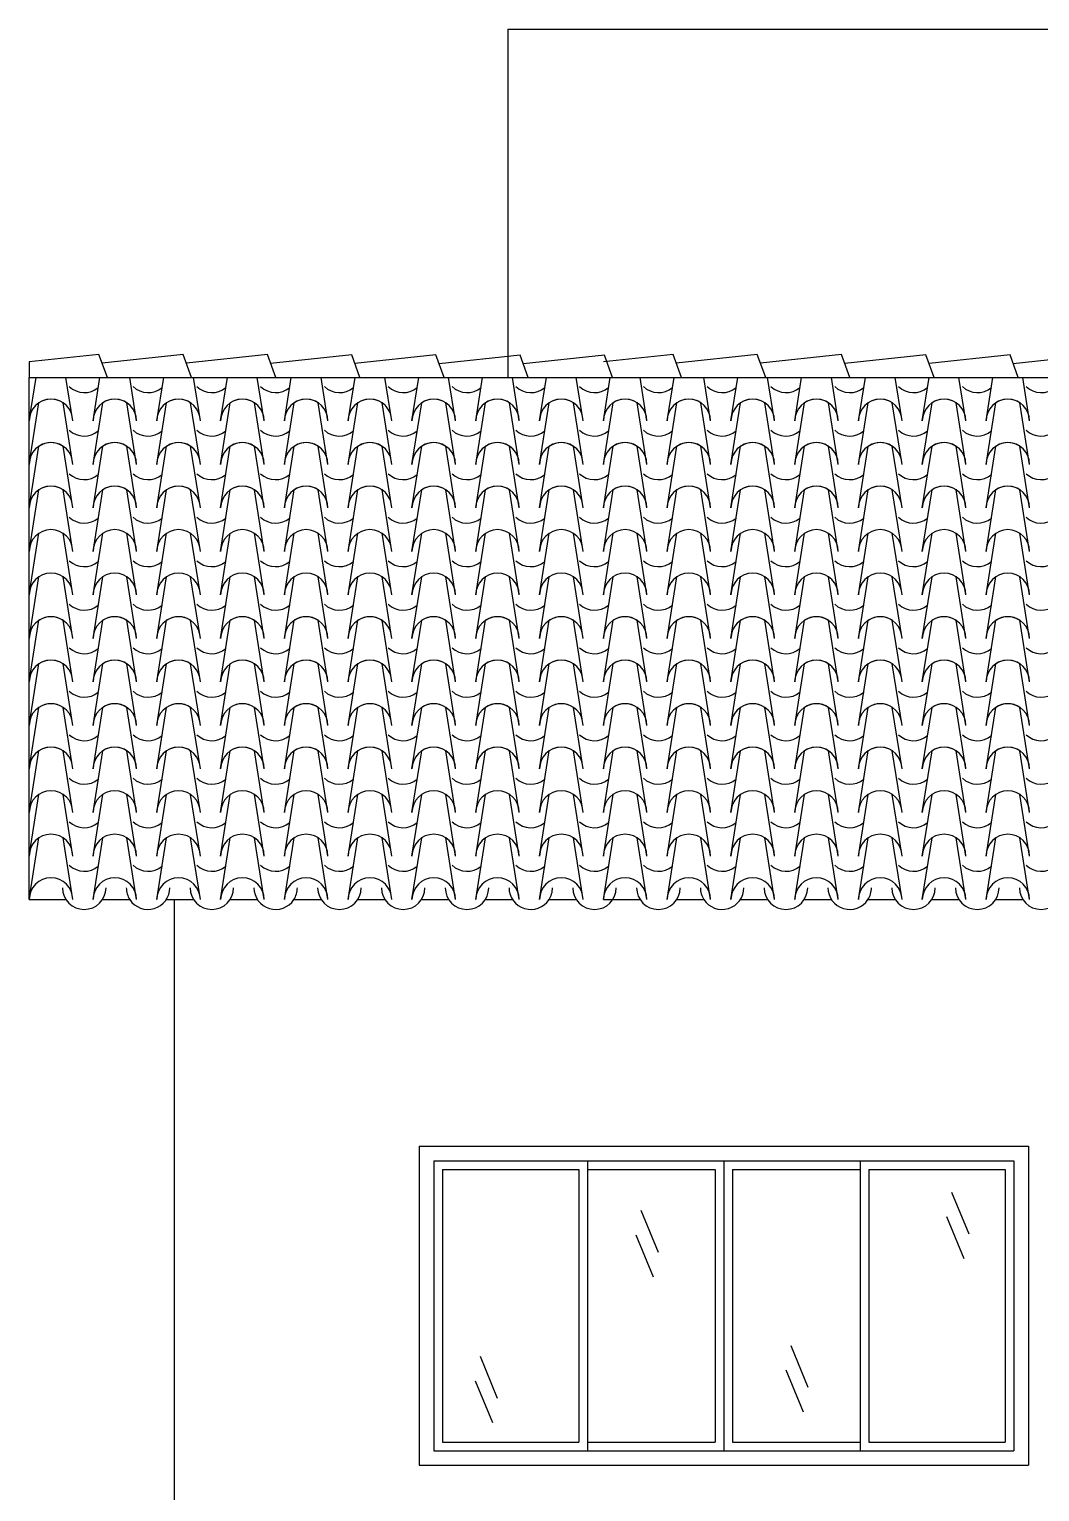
# Model space of a CAD drawing. Header units: millimetres. Extents: x 237 to 339, y 16 to 52.
# Drawn here: x 318.42 to 321.9, y 46.53 to 51.57 of the extents above; entities that cross this region are included whole.
import ezdxf

# ---------------------------------------------------------------- set-up
doc = ezdxf.new("R2010")
doc.units = ezdxf.units.MM
doc.header["$LTSCALE"] = 0.6
doc.header["$MEASUREMENT"] = 0
for name, color, linetype in [('0.3', 3, 'Continuous'), ('02', 2, 'Continuous'), ('AR-ALV-BXA', 1, 'Continuous'), ('COBERTURA', 32, 'Continuous')]:
    doc.layers.add(name, color=color, linetype=linetype)

msp = doc.modelspace()

# ---------------------------------------------------------------- linework, layer by layer
at = {"layer": '0.3', "lineweight": -3}
msp.add_line((318.9204, 48.5703), (318.9204, 45.5703), dxfattribs=at)
at = {"layer": '02', "lineweight": -3}
for p, q in [((320.0704, 51.5706), (320.0704, 50.3706)), ((320.0704, 51.5706), (322.4204, 51.5706)), ((318.4204, 48.5706), (318.4204, 50.3706)), ((318.4204, 50.3706), (329.6704, 50.3706)), ((318.4204, 48.5706), (318.5472, 48.5706)), ((318.673, 48.5706), (318.7671, 48.5706)), ((318.8929, 48.5706), (318.987, 48.5706)), ((319.1128, 48.5706), (319.2069, 48.5706)), ((319.3327, 48.5706), (319.4268, 48.5706)), ((319.5526, 48.5706), (319.6467, 48.5706)), ((319.7725, 48.5706), (319.8666, 48.5706)), ((319.9924, 48.5706), (320.0865, 48.5706)), ((320.2123, 48.5706), (320.3064, 48.5706)), ((320.3996, 48.5706), (320.5264, 48.5706)), ((320.6522, 48.5706), (320.7463, 48.5706)), ((320.8721, 48.5706), (320.9662, 48.5706)), ((321.092, 48.5706), (321.1861, 48.5706)), ((321.3119, 48.5706), (321.406, 48.5706)), ((321.5318, 48.5706), (321.6259, 48.5706)), ((321.7517, 48.5706), (321.8458, 48.5706)), ((319.8149, 47.6703), (319.8149, 46.6703)), ((319.8149, 47.6703), (321.8149, 47.6703)), ((320.3449, 47.6703), (320.3449, 46.6703)), ((320.8149, 47.6703), (320.8149, 46.6703)), ((321.2849, 47.6703), (321.2849, 46.6703)), ((321.8149, 47.6703), (321.8149, 46.6703)), ((319.8149, 46.6703), (321.8149, 46.6703))]:
    msp.add_line(p, q, dxfattribs=at)
at = {"layer": 'AR-ALV-BXA', "lineweight": -3}
for p, q in [((319.7649, 47.7203), (321.8649, 47.7203)), ((319.7649, 47.7203), (319.7649, 46.6203)), ((321.8649, 47.7203), (321.8649, 46.6203)), ((319.8449, 47.6403), (320.3149, 47.6403)), ((319.8449, 47.6403), (319.8449, 46.7003)), ((320.3149, 47.6403), (320.3149, 46.7003)), ((320.3449, 47.6403), (320.7849, 47.6403)), ((320.7849, 47.6403), (320.7849, 46.7003)), ((320.8449, 47.6403), (320.8449, 46.7003)), ((320.8449, 47.6403), (321.2849, 47.6403)), ((321.3149, 47.6403), (321.3149, 46.7003)), ((321.3149, 47.6403), (321.7849, 47.6403)), ((321.7849, 47.6403), (321.7849, 46.7003)), ((321.6, 47.5621), (321.6594, 47.4181)), ((320.5291, 47.4992), (320.5884, 47.3552)), ((321.5831, 47.4774), (321.6424, 47.3334)), ((320.5121, 47.4145), (320.5715, 47.2705)), ((319.9747, 46.996), (320.0341, 46.852)), ((321.0456, 47.0337), (321.105, 46.8897)), ((321.0287, 46.949), (321.0881, 46.805)), ((319.9577, 46.9113), (320.0171, 46.7673)), ((319.8449, 46.7003), (320.3149, 46.7003)), ((320.3449, 46.7003), (320.7849, 46.7003)), ((320.8449, 46.7003), (321.2849, 46.7003)), ((321.3149, 46.7003), (321.7849, 46.7003)), ((319.7649, 46.6203), (321.8649, 46.6203))]:
    msp.add_line(p, q, dxfattribs=at)
at = {"layer": 'COBERTURA', "lineweight": -3}
for p, q in [((318.6607, 50.4499), (318.4204, 50.4243)), ((318.4204, 50.4243), (318.4204, 50.3706)), ((318.6897, 50.3706), (318.6607, 50.4499)), ((318.9511, 50.4493), (318.6718, 50.4196)), ((318.98, 50.3706), (318.9511, 50.4493)), ((319.2416, 50.4488), (318.9622, 50.4191)), ((319.2702, 50.3706), (319.2416, 50.4488)), ((319.532, 50.4482), (319.2526, 50.4185)), ((319.5604, 50.3706), (319.532, 50.4482)), ((319.8224, 50.4477), (319.5431, 50.418)), ((319.8507, 50.3706), (319.8224, 50.4477)), ((320.1129, 50.4472), (319.8335, 50.4174)), ((320.1409, 50.3706), (320.1129, 50.4472)), ((320.4033, 50.4466), (320.1239, 50.4169)), ((320.6399, 50.4499), (320.3996, 50.4243)), ((320.4311, 50.3706), (320.4033, 50.4466)), ((320.6689, 50.3706), (320.6399, 50.4499)), ((320.9303, 50.4493), (320.651, 50.4196)), ((320.9592, 50.3706), (320.9303, 50.4493)), ((321.2208, 50.4488), (320.9414, 50.4191)), ((321.2494, 50.3706), (321.2208, 50.4488)), ((321.5112, 50.4482), (321.2318, 50.4185)), ((321.5396, 50.3706), (321.5112, 50.4482)), ((321.8016, 50.4477), (321.5223, 50.418)), ((321.8299, 50.3706), (321.8016, 50.4477)), ((322.0921, 50.4472), (321.8127, 50.4174)), ((318.4204, 50.2206), (318.444, 50.3706)), ((318.5704, 50.2206), (318.5468, 50.3706)), ((318.6403, 50.2206), (318.664, 50.3706)), ((318.6847, 50.3843), (318.6847, 50.3843)), ((318.7903, 50.2206), (318.7667, 50.3706)), ((318.8603, 50.2206), (318.8839, 50.3706)), ((318.9751, 50.3837), (318.9751, 50.3837)), ((319.0103, 50.2206), (318.9866, 50.3706)), ((319.0802, 50.2206), (319.1038, 50.3706)), ((319.2302, 50.2206), (319.2066, 50.3706)), ((319.2656, 50.3832), (319.2656, 50.3832)), ((319.3001, 50.2206), (319.3237, 50.3706)), ((319.4501, 50.2206), (319.4265, 50.3706)), ((319.52, 50.2206), (319.5436, 50.3706)), ((319.556, 50.3826), (319.556, 50.3826)), ((319.67, 50.2206), (319.6464, 50.3706)), ((319.7399, 50.2206), (319.7635, 50.3706)), ((319.8464, 50.3821), (319.8464, 50.3821)), ((319.8899, 50.2206), (319.8663, 50.3706)), ((319.9598, 50.2206), (319.9834, 50.3706)), ((320.1098, 50.2206), (320.0862, 50.3706)), ((320.1369, 50.3816), (320.1369, 50.3816)), ((320.1797, 50.2206), (320.2033, 50.3706)), ((320.3297, 50.2206), (320.3061, 50.3706)), ((320.3996, 50.2206), (320.4232, 50.3706)), ((320.3996, 50.2206), (320.4232, 50.3706)), ((320.4273, 50.381), (320.4273, 50.381)), ((320.5496, 50.2206), (320.526, 50.3706)), ((320.6195, 50.2206), (320.6432, 50.3706)), ((320.6639, 50.3843), (320.6639, 50.3843)), ((320.7695, 50.2206), (320.7459, 50.3706)), ((320.8395, 50.2206), (320.8631, 50.3706)), ((320.9543, 50.3837), (320.9543, 50.3837)), ((320.9895, 50.2206), (320.9658, 50.3706)), ((321.0594, 50.2206), (321.083, 50.3706)), ((321.2094, 50.2206), (321.1858, 50.3706)), ((321.2448, 50.3832), (321.2448, 50.3832)), ((321.2793, 50.2206), (321.3029, 50.3706)), ((321.4293, 50.2206), (321.4057, 50.3706)), ((321.4992, 50.2206), (321.5228, 50.3706)), ((321.5352, 50.3826), (321.5352, 50.3826)), ((321.6492, 50.2206), (321.6256, 50.3706)), ((321.7191, 50.2206), (321.7427, 50.3706)), ((321.8256, 50.3821), (321.8256, 50.3821)), ((321.8691, 50.2206), (321.8455, 50.3706)), ((318.4204, 50.0706), (318.4539, 50.283)), ((318.5704, 50.0706), (318.537, 50.283)), ((318.6403, 50.0706), (318.6738, 50.283)), ((318.7903, 50.0706), (318.7569, 50.283)), ((318.8603, 50.0706), (318.8937, 50.283)), ((319.0103, 50.0706), (318.9768, 50.283)), ((319.0802, 50.0706), (319.1136, 50.283)), ((319.2302, 50.0706), (319.1967, 50.283)), ((319.3001, 50.0706), (319.3335, 50.283)), ((319.4501, 50.0706), (319.4166, 50.283)), ((319.52, 50.0706), (319.5534, 50.283)), ((319.67, 50.0706), (319.6366, 50.283)), ((319.7399, 50.0706), (319.7733, 50.283)), ((319.8899, 50.0706), (319.8565, 50.283)), ((319.9598, 50.0706), (319.9932, 50.283)), ((320.1098, 50.0706), (320.0764, 50.283)), ((320.1797, 50.0706), (320.2132, 50.283)), ((320.3297, 50.0706), (320.2963, 50.283)), ((320.3996, 50.0706), (320.4331, 50.283)), ((320.3996, 50.0706), (320.4331, 50.283)), ((320.5496, 50.0706), (320.5162, 50.283)), ((320.6195, 50.0706), (320.653, 50.283)), ((320.7695, 50.0706), (320.7361, 50.283)), ((320.8395, 50.0706), (320.8729, 50.283)), ((320.9895, 50.0706), (320.956, 50.283)), ((321.0594, 50.0706), (321.0928, 50.283)), ((321.2094, 50.0706), (321.1759, 50.283)), ((321.2793, 50.0706), (321.3127, 50.283)), ((321.4293, 50.0706), (321.3958, 50.283)), ((321.4992, 50.0706), (321.5326, 50.283)), ((321.6492, 50.0706), (321.6158, 50.283)), ((321.7191, 50.0706), (321.7525, 50.283)), ((321.8691, 50.0706), (321.8357, 50.283)), ((318.4204, 49.9206), (318.4539, 50.133)), ((318.5704, 49.9206), (318.537, 50.133)), ((318.6403, 49.9206), (318.6738, 50.133)), ((318.7903, 49.9206), (318.7569, 50.133)), ((318.8603, 49.9206), (318.8937, 50.133)), ((319.0103, 49.9206), (318.9768, 50.133)), ((319.0802, 49.9206), (319.1136, 50.133)), ((319.2302, 49.9206), (319.1967, 50.133)), ((319.3001, 49.9206), (319.3335, 50.133)), ((319.4501, 49.9206), (319.4166, 50.133)), ((319.52, 49.9206), (319.5534, 50.133)), ((319.67, 49.9206), (319.6366, 50.133)), ((319.7399, 49.9206), (319.7733, 50.133)), ((319.8899, 49.9206), (319.8565, 50.133)), ((319.9598, 49.9206), (319.9932, 50.133)), ((320.1098, 49.9206), (320.0764, 50.133)), ((320.1797, 49.9206), (320.2132, 50.133)), ((320.3297, 49.9206), (320.2963, 50.133)), ((320.3996, 49.9206), (320.4331, 50.133)), ((320.3996, 49.9206), (320.4331, 50.133)), ((320.5496, 49.9206), (320.5162, 50.133)), ((320.6195, 49.9206), (320.653, 50.133)), ((320.7695, 49.9206), (320.7361, 50.133)), ((320.8395, 49.9206), (320.8729, 50.133)), ((320.9895, 49.9206), (320.956, 50.133)), ((321.0594, 49.9206), (321.0928, 50.133)), ((321.2094, 49.9206), (321.1759, 50.133)), ((321.2793, 49.9206), (321.3127, 50.133)), ((321.4293, 49.9206), (321.3958, 50.133)), ((321.4992, 49.9206), (321.5326, 50.133)), ((321.6492, 49.9206), (321.6158, 50.133)), ((321.7191, 49.9206), (321.7525, 50.133)), ((321.8691, 49.9206), (321.8357, 50.133)), ((318.4204, 49.7706), (318.4539, 49.983)), ((318.5704, 49.7706), (318.537, 49.983)), ((318.6403, 49.7706), (318.6738, 49.983)), ((318.7903, 49.7706), (318.7569, 49.983)), ((318.8603, 49.7706), (318.8937, 49.983)), ((319.0103, 49.7706), (318.9768, 49.983)), ((319.0802, 49.7706), (319.1136, 49.983)), ((319.2302, 49.7706), (319.1967, 49.983)), ((319.3001, 49.7706), (319.3335, 49.983)), ((319.4501, 49.7706), (319.4166, 49.983)), ((319.52, 49.7706), (319.5534, 49.983)), ((319.67, 49.7706), (319.6366, 49.983)), ((319.7399, 49.7706), (319.7733, 49.983)), ((319.8899, 49.7706), (319.8565, 49.983)), ((319.9598, 49.7706), (319.9932, 49.983)), ((320.1098, 49.7706), (320.0764, 49.983)), ((320.1797, 49.7706), (320.2132, 49.983)), ((320.3297, 49.7706), (320.2963, 49.983)), ((320.3996, 49.7706), (320.4331, 49.983)), ((320.3996, 49.7706), (320.4331, 49.983)), ((320.5496, 49.7706), (320.5162, 49.983)), ((320.6195, 49.7706), (320.653, 49.983)), ((320.7695, 49.7706), (320.7361, 49.983)), ((320.8395, 49.7706), (320.8729, 49.983)), ((320.9895, 49.7706), (320.956, 49.983)), ((321.0594, 49.7706), (321.0928, 49.983)), ((321.2094, 49.7706), (321.1759, 49.983)), ((321.2793, 49.7706), (321.3127, 49.983)), ((321.4293, 49.7706), (321.3958, 49.983)), ((321.4992, 49.7706), (321.5326, 49.983)), ((321.6492, 49.7706), (321.6158, 49.983)), ((321.7191, 49.7706), (321.7525, 49.983)), ((321.8691, 49.7706), (321.8357, 49.983)), ((318.4204, 49.6206), (318.4539, 49.833)), ((318.5704, 49.6206), (318.537, 49.833)), ((318.6403, 49.6206), (318.6738, 49.833)), ((318.7903, 49.6206), (318.7569, 49.833)), ((318.8603, 49.6206), (318.8937, 49.833)), ((319.0103, 49.6206), (318.9768, 49.833)), ((319.0802, 49.6206), (319.1136, 49.833)), ((319.2302, 49.6206), (319.1967, 49.833)), ((319.3001, 49.6206), (319.3335, 49.833)), ((319.4501, 49.6206), (319.4166, 49.833)), ((319.52, 49.6206), (319.5534, 49.833)), ((319.67, 49.6206), (319.6366, 49.833)), ((319.7399, 49.6206), (319.7733, 49.833)), ((319.8899, 49.6206), (319.8565, 49.833)), ((319.9598, 49.6206), (319.9932, 49.833)), ((320.1098, 49.6206), (320.0764, 49.833)), ((320.1797, 49.6206), (320.2132, 49.833)), ((320.3297, 49.6206), (320.2963, 49.833)), ((320.3996, 49.6206), (320.4331, 49.833)), ((320.3996, 49.6206), (320.4331, 49.833)), ((320.5496, 49.6206), (320.5162, 49.833)), ((320.6195, 49.6206), (320.653, 49.833)), ((320.7695, 49.6206), (320.7361, 49.833)), ((320.8395, 49.6206), (320.8729, 49.833)), ((320.9895, 49.6206), (320.956, 49.833)), ((321.0594, 49.6206), (321.0928, 49.833)), ((321.2094, 49.6206), (321.1759, 49.833)), ((321.2793, 49.6206), (321.3127, 49.833)), ((321.4293, 49.6206), (321.3958, 49.833)), ((321.4992, 49.6206), (321.5326, 49.833)), ((321.6492, 49.6206), (321.6158, 49.833)), ((321.7191, 49.6206), (321.7525, 49.833)), ((321.8691, 49.6206), (321.8357, 49.833)), ((318.4204, 49.4706), (318.4539, 49.683)), ((318.5704, 49.4706), (318.537, 49.683)), ((318.6403, 49.4706), (318.6738, 49.683)), ((318.7903, 49.4706), (318.7569, 49.683)), ((318.8603, 49.4706), (318.8937, 49.683)), ((319.0103, 49.4706), (318.9768, 49.683)), ((319.0802, 49.4706), (319.1136, 49.683)), ((319.2302, 49.4706), (319.1967, 49.683)), ((319.3001, 49.4706), (319.3335, 49.683)), ((319.4501, 49.4706), (319.4166, 49.683)), ((319.52, 49.4706), (319.5534, 49.683)), ((319.67, 49.4706), (319.6366, 49.683)), ((319.7399, 49.4706), (319.7733, 49.683)), ((319.8899, 49.4706), (319.8565, 49.683)), ((319.9598, 49.4706), (319.9932, 49.683)), ((320.1098, 49.4706), (320.0764, 49.683)), ((320.1797, 49.4706), (320.2132, 49.683)), ((320.3297, 49.4706), (320.2963, 49.683)), ((320.3996, 49.4706), (320.4331, 49.683)), ((320.3996, 49.4706), (320.4331, 49.683)), ((320.5496, 49.4706), (320.5162, 49.683)), ((320.6195, 49.4706), (320.653, 49.683)), ((320.7695, 49.4706), (320.7361, 49.683)), ((320.8395, 49.4706), (320.8729, 49.683)), ((320.9895, 49.4706), (320.956, 49.683)), ((321.0594, 49.4706), (321.0928, 49.683)), ((321.2094, 49.4706), (321.1759, 49.683)), ((321.2793, 49.4706), (321.3127, 49.683)), ((321.4293, 49.4706), (321.3958, 49.683)), ((321.4992, 49.4706), (321.5326, 49.683)), ((321.6492, 49.4706), (321.6158, 49.683)), ((321.7191, 49.4706), (321.7525, 49.683)), ((321.8691, 49.4706), (321.8357, 49.683)), ((318.4204, 49.3206), (318.4539, 49.533)), ((318.5704, 49.3206), (318.537, 49.533)), ((318.6403, 49.3206), (318.6738, 49.533)), ((318.7903, 49.3206), (318.7569, 49.533)), ((318.8603, 49.3206), (318.8937, 49.533)), ((319.0103, 49.3206), (318.9768, 49.533)), ((319.0802, 49.3206), (319.1136, 49.533)), ((319.2302, 49.3206), (319.1967, 49.533)), ((319.3001, 49.3206), (319.3335, 49.533)), ((319.4501, 49.3206), (319.4166, 49.533)), ((319.52, 49.3206), (319.5534, 49.533)), ((319.67, 49.3206), (319.6366, 49.533)), ((319.7399, 49.3206), (319.7733, 49.533)), ((319.8899, 49.3206), (319.8565, 49.533)), ((319.9598, 49.3206), (319.9932, 49.533)), ((320.1098, 49.3206), (320.0764, 49.533)), ((320.1797, 49.3206), (320.2132, 49.533)), ((320.3297, 49.3206), (320.2963, 49.533)), ((320.3996, 49.3206), (320.4331, 49.533)), ((320.3996, 49.3206), (320.4331, 49.533)), ((320.5496, 49.3206), (320.5162, 49.533)), ((320.6195, 49.3206), (320.653, 49.533)), ((320.7695, 49.3206), (320.7361, 49.533)), ((320.8395, 49.3206), (320.8729, 49.533)), ((320.9895, 49.3206), (320.956, 49.533)), ((321.0594, 49.3206), (321.0928, 49.533)), ((321.2094, 49.3206), (321.1759, 49.533)), ((321.2793, 49.3206), (321.3127, 49.533)), ((321.4293, 49.3206), (321.3958, 49.533)), ((321.4992, 49.3206), (321.5326, 49.533)), ((321.6492, 49.3206), (321.6158, 49.533)), ((321.7191, 49.3206), (321.7525, 49.533)), ((321.8691, 49.3206), (321.8357, 49.533)), ((318.4204, 49.1706), (318.4539, 49.383)), ((318.5704, 49.1706), (318.537, 49.383)), ((318.6403, 49.1706), (318.6738, 49.383)), ((318.7903, 49.1706), (318.7569, 49.383)), ((318.8603, 49.1706), (318.8937, 49.383)), ((319.0103, 49.1706), (318.9768, 49.383)), ((319.0802, 49.1706), (319.1136, 49.383)), ((319.2302, 49.1706), (319.1967, 49.383)), ((319.3001, 49.1706), (319.3335, 49.383)), ((319.4501, 49.1706), (319.4166, 49.383)), ((319.52, 49.1706), (319.5534, 49.383)), ((319.67, 49.1706), (319.6366, 49.383)), ((319.7399, 49.1706), (319.7733, 49.383)), ((319.8899, 49.1706), (319.8565, 49.383)), ((319.9598, 49.1706), (319.9932, 49.383)), ((320.1098, 49.1706), (320.0764, 49.383)), ((320.1797, 49.1706), (320.2132, 49.383)), ((320.3297, 49.1706), (320.2963, 49.383)), ((320.3996, 49.1706), (320.4331, 49.383)), ((320.3996, 49.1706), (320.4331, 49.383)), ((320.5496, 49.1706), (320.5162, 49.383)), ((320.6195, 49.1706), (320.653, 49.383)), ((320.7695, 49.1706), (320.7361, 49.383)), ((320.8395, 49.1706), (320.8729, 49.383)), ((320.9895, 49.1706), (320.956, 49.383)), ((321.0594, 49.1706), (321.0928, 49.383)), ((321.2094, 49.1706), (321.1759, 49.383)), ((321.2793, 49.1706), (321.3127, 49.383)), ((321.4293, 49.1706), (321.3958, 49.383)), ((321.4992, 49.1706), (321.5326, 49.383)), ((321.6492, 49.1706), (321.6158, 49.383)), ((321.7191, 49.1706), (321.7525, 49.383)), ((321.8691, 49.1706), (321.8357, 49.383)), ((318.4204, 49.0206), (318.4539, 49.233)), ((318.5704, 49.0206), (318.537, 49.233)), ((318.6403, 49.0206), (318.6738, 49.233)), ((318.7903, 49.0206), (318.7569, 49.233)), ((318.8603, 49.0206), (318.8937, 49.233)), ((319.0103, 49.0206), (318.9768, 49.233)), ((319.0802, 49.0206), (319.1136, 49.233)), ((319.2302, 49.0206), (319.1967, 49.233)), ((319.3001, 49.0206), (319.3335, 49.233)), ((319.4501, 49.0206), (319.4166, 49.233)), ((319.52, 49.0206), (319.5534, 49.233)), ((319.67, 49.0206), (319.6366, 49.233)), ((319.7399, 49.0206), (319.7733, 49.233)), ((319.8899, 49.0206), (319.8565, 49.233)), ((319.9598, 49.0206), (319.9932, 49.233)), ((320.1098, 49.0206), (320.0764, 49.233)), ((320.1797, 49.0206), (320.2132, 49.233)), ((320.3297, 49.0206), (320.2963, 49.233)), ((320.3996, 49.0206), (320.4331, 49.233)), ((320.3996, 49.0206), (320.4331, 49.233)), ((320.5496, 49.0206), (320.5162, 49.233)), ((320.6195, 49.0206), (320.653, 49.233)), ((320.7695, 49.0206), (320.7361, 49.233)), ((320.8395, 49.0206), (320.8729, 49.233)), ((320.9895, 49.0206), (320.956, 49.233)), ((321.0594, 49.0206), (321.0928, 49.233)), ((321.2094, 49.0206), (321.1759, 49.233)), ((321.2793, 49.0206), (321.3127, 49.233)), ((321.4293, 49.0206), (321.3958, 49.233)), ((321.4992, 49.0206), (321.5326, 49.233)), ((321.6492, 49.0206), (321.6158, 49.233)), ((321.7191, 49.0206), (321.7525, 49.233)), ((321.8691, 49.0206), (321.8357, 49.233)), ((318.4204, 48.8706), (318.4539, 49.083)), ((318.5704, 48.8706), (318.537, 49.083)), ((318.6403, 48.8706), (318.6738, 49.083)), ((318.7903, 48.8706), (318.7569, 49.083)), ((318.8603, 48.8706), (318.8937, 49.083)), ((319.0103, 48.8706), (318.9768, 49.083)), ((319.0802, 48.8706), (319.1136, 49.083)), ((319.2302, 48.8706), (319.1967, 49.083)), ((319.3001, 48.8706), (319.3335, 49.083)), ((319.4501, 48.8706), (319.4166, 49.083)), ((319.52, 48.8706), (319.5534, 49.083)), ((319.67, 48.8706), (319.6366, 49.083)), ((319.7399, 48.8706), (319.7733, 49.083)), ((319.8899, 48.8706), (319.8565, 49.083)), ((319.9598, 48.8706), (319.9932, 49.083)), ((320.1098, 48.8706), (320.0764, 49.083)), ((320.1797, 48.8706), (320.2132, 49.083)), ((320.3297, 48.8706), (320.2963, 49.083)), ((320.3996, 48.8706), (320.4331, 49.083)), ((320.3996, 48.8706), (320.4331, 49.083)), ((320.5496, 48.8706), (320.5162, 49.083)), ((320.6195, 48.8706), (320.653, 49.083)), ((320.7695, 48.8706), (320.7361, 49.083)), ((320.8395, 48.8706), (320.8729, 49.083)), ((320.9895, 48.8706), (320.956, 49.083)), ((321.0594, 48.8706), (321.0928, 49.083)), ((321.2094, 48.8706), (321.1759, 49.083)), ((321.2793, 48.8706), (321.3127, 49.083)), ((321.4293, 48.8706), (321.3958, 49.083)), ((321.4992, 48.8706), (321.5326, 49.083)), ((321.6492, 48.8706), (321.6158, 49.083)), ((321.7191, 48.8706), (321.7525, 49.083)), ((321.8691, 48.8706), (321.8357, 49.083)), ((318.4204, 48.7206), (318.4539, 48.933)), ((318.5704, 48.7206), (318.537, 48.933)), ((318.6403, 48.7206), (318.6738, 48.933)), ((318.7903, 48.7206), (318.7569, 48.933)), ((318.8603, 48.7206), (318.8937, 48.933)), ((319.0103, 48.7206), (318.9768, 48.933)), ((319.0802, 48.7206), (319.1136, 48.933)), ((319.2302, 48.7206), (319.1967, 48.933)), ((319.3001, 48.7206), (319.3335, 48.933)), ((319.4501, 48.7206), (319.4166, 48.933)), ((319.52, 48.7206), (319.5534, 48.933)), ((319.67, 48.7206), (319.6366, 48.933)), ((319.7399, 48.7206), (319.7733, 48.933)), ((319.8899, 48.7206), (319.8565, 48.933)), ((319.9598, 48.7206), (319.9932, 48.933)), ((320.1098, 48.7206), (320.0764, 48.933)), ((320.1797, 48.7206), (320.2132, 48.933)), ((320.3297, 48.7206), (320.2963, 48.933)), ((320.3996, 48.7206), (320.4331, 48.933)), ((320.3996, 48.7206), (320.4331, 48.933)), ((320.5496, 48.7206), (320.5162, 48.933)), ((320.6195, 48.7206), (320.653, 48.933)), ((320.7695, 48.7206), (320.7361, 48.933)), ((320.8395, 48.7206), (320.8729, 48.933)), ((320.9895, 48.7206), (320.956, 48.933)), ((321.0594, 48.7206), (321.0928, 48.933)), ((321.2094, 48.7206), (321.1759, 48.933)), ((321.2793, 48.7206), (321.3127, 48.933)), ((321.4293, 48.7206), (321.3958, 48.933)), ((321.4992, 48.7206), (321.5326, 48.933)), ((321.6492, 48.7206), (321.6158, 48.933)), ((321.7191, 48.7206), (321.7525, 48.933)), ((321.8691, 48.7206), (321.8357, 48.933)), ((318.4204, 48.5706), (318.4539, 48.783)), ((318.5704, 48.5706), (318.537, 48.783)), ((318.6403, 48.5706), (318.6738, 48.783)), ((318.7903, 48.5706), (318.7569, 48.783)), ((318.8603, 48.5706), (318.8937, 48.783)), ((319.0103, 48.5706), (318.9768, 48.783)), ((319.0802, 48.5706), (319.1136, 48.783)), ((319.2302, 48.5706), (319.1967, 48.783)), ((319.3001, 48.5706), (319.3335, 48.783)), ((319.4501, 48.5706), (319.4166, 48.783)), ((319.52, 48.5706), (319.5534, 48.783)), ((319.67, 48.5706), (319.6366, 48.783)), ((319.7399, 48.5706), (319.7733, 48.783)), ((319.8899, 48.5706), (319.8565, 48.783)), ((319.9598, 48.5706), (319.9932, 48.783)), ((320.1098, 48.5706), (320.0764, 48.783)), ((320.1797, 48.5706), (320.2132, 48.783)), ((320.3297, 48.5706), (320.2963, 48.783)), ((320.3996, 48.5706), (320.4331, 48.783)), ((320.3996, 48.5706), (320.4331, 48.783)), ((320.5496, 48.5706), (320.5162, 48.783)), ((320.6195, 48.5706), (320.653, 48.783)), ((320.7695, 48.5706), (320.7361, 48.783)), ((320.8395, 48.5706), (320.8729, 48.783)), ((320.9895, 48.5706), (320.956, 48.783)), ((321.0594, 48.5706), (321.0928, 48.783)), ((321.2094, 48.5706), (321.1759, 48.783)), ((321.2793, 48.5706), (321.3127, 48.783)), ((321.4293, 48.5706), (321.3958, 48.783)), ((321.4992, 48.5706), (321.5326, 48.783)), ((321.6492, 48.5706), (321.6158, 48.783)), ((321.7191, 48.5706), (321.7525, 48.783)), ((321.8691, 48.5706), (321.8357, 48.783))]:
    msp.add_line(p, q, dxfattribs=at)
for centre, start, end in [((318.6101, 50.393), 226.5369, 310.2081), ((318.83, 50.393), 226.5369, 310.2081), ((319.0499, 50.393), 226.5369, 310.2081), ((319.2698, 50.393), 226.5369, 310.2081), ((319.4897, 50.393), 226.5369, 310.2081), ((319.7096, 50.393), 226.5369, 310.2081), ((319.9295, 50.393), 226.5369, 310.2081), ((320.1494, 50.393), 226.5369, 310.2081), ((320.3693, 50.393), 226.5369, 310.2081), ((320.5893, 50.393), 226.5369, 310.2081), ((320.8092, 50.393), 226.5369, 310.2081), ((321.0291, 50.393), 226.5369, 310.2081), ((321.249, 50.393), 226.5369, 310.2081), ((321.4689, 50.393), 226.5369, 310.2081), ((321.6888, 50.393), 226.5369, 310.2081), ((321.9087, 50.393), 226.5369, 310.2081), ((318.4954, 50.2206), 0, 180), ((318.4954, 50.2206), 56.343, 123.657), ((318.7153, 50.2206), 0, 180), ((318.7153, 50.2206), 56.343, 123.657), ((318.9353, 50.2206), 0, 180), ((318.9353, 50.2206), 56.343, 123.657), ((319.1552, 50.2206), 0, 180), ((319.1552, 50.2206), 56.343, 123.657), ((319.3751, 50.2206), 0, 180), ((319.3751, 50.2206), 56.343, 123.657), ((319.595, 50.2206), 0, 180), ((319.595, 50.2206), 56.343, 123.657), ((319.8149, 50.2206), 0, 180), ((319.8149, 50.2206), 56.343, 123.657), ((320.0348, 50.2206), 0, 180), ((320.0348, 50.2206), 56.343, 123.657), ((320.2547, 50.2206), 0, 180), ((320.2547, 50.2206), 56.343, 123.657), ((320.4746, 50.2206), 0, 180), ((320.4746, 50.2206), 56.343, 123.657), ((320.6945, 50.2206), 0, 180), ((320.6945, 50.2206), 56.343, 123.657), ((320.9145, 50.2206), 0, 180), ((320.9145, 50.2206), 56.343, 123.657), ((321.1344, 50.2206), 0, 180), ((321.1344, 50.2206), 56.343, 123.657), ((321.3543, 50.2206), 0, 180), ((321.3543, 50.2206), 56.343, 123.657), ((321.5742, 50.2206), 0, 180), ((321.5742, 50.2206), 56.343, 123.657), ((321.7941, 50.2206), 0, 180), ((321.7941, 50.2206), 56.343, 123.657), ((318.6101, 50.243), 226.5369, 310.2081), ((318.83, 50.243), 226.5369, 310.2081), ((319.0499, 50.243), 226.5369, 310.2081), ((319.2698, 50.243), 226.5369, 310.2081), ((319.4897, 50.243), 226.5369, 310.2081), ((319.7096, 50.243), 226.5369, 310.2081), ((319.9295, 50.243), 226.5369, 310.2081), ((320.1494, 50.243), 226.5369, 310.2081), ((320.3693, 50.243), 226.5369, 310.2081), ((320.5893, 50.243), 226.5369, 310.2081), ((320.8092, 50.243), 226.5369, 310.2081), ((321.0291, 50.243), 226.5369, 310.2081), ((321.249, 50.243), 226.5369, 310.2081), ((321.4689, 50.243), 226.5369, 310.2081), ((321.6888, 50.243), 226.5369, 310.2081), ((321.9087, 50.243), 226.5369, 310.2081), ((318.4954, 50.0706), 0, 180), ((318.4954, 50.0706), 56.343, 123.657), ((318.7153, 50.0706), 0, 180), ((318.7153, 50.0706), 56.343, 123.657), ((318.9353, 50.0706), 0, 180), ((318.9353, 50.0706), 56.343, 123.657), ((319.1552, 50.0706), 0, 180), ((319.1552, 50.0706), 56.343, 123.657), ((319.3751, 50.0706), 0, 180), ((319.3751, 50.0706), 56.343, 123.657), ((319.595, 50.0706), 0, 180), ((319.595, 50.0706), 56.343, 123.657), ((319.8149, 50.0706), 0, 180), ((319.8149, 50.0706), 56.343, 123.657), ((320.0348, 50.0706), 0, 180), ((320.0348, 50.0706), 56.343, 123.657), ((320.2547, 50.0706), 0, 180), ((320.2547, 50.0706), 56.343, 123.657), ((320.4746, 50.0706), 0, 180), ((320.4746, 50.0706), 56.343, 123.657), ((320.6945, 50.0706), 0, 180), ((320.6945, 50.0706), 56.343, 123.657), ((320.9145, 50.0706), 0, 180), ((320.9145, 50.0706), 56.343, 123.657), ((321.1344, 50.0706), 0, 180), ((321.1344, 50.0706), 56.343, 123.657), ((321.3543, 50.0706), 0, 180), ((321.3543, 50.0706), 56.343, 123.657), ((321.5742, 50.0706), 0, 180), ((321.5742, 50.0706), 56.343, 123.657), ((321.7941, 50.0706), 0, 180), ((321.7941, 50.0706), 56.343, 123.657), ((318.6101, 50.093), 226.5369, 310.2081), ((318.83, 50.093), 226.5369, 310.2081), ((319.0499, 50.093), 226.5369, 310.2081), ((319.2698, 50.093), 226.5369, 310.2081), ((319.4897, 50.093), 226.5369, 310.2081), ((319.7096, 50.093), 226.5369, 310.2081), ((319.9295, 50.093), 226.5369, 310.2081), ((320.1494, 50.093), 226.5369, 310.2081), ((320.3693, 50.093), 226.5369, 310.2081), ((320.5893, 50.093), 226.5369, 310.2081), ((320.8092, 50.093), 226.5369, 310.2081), ((321.0291, 50.093), 226.5369, 310.2081), ((321.249, 50.093), 226.5369, 310.2081), ((321.4689, 50.093), 226.5369, 310.2081), ((321.6888, 50.093), 226.5369, 310.2081), ((321.9087, 50.093), 226.5369, 310.2081), ((318.4954, 49.9206), 0, 180), ((318.4954, 49.9206), 56.343, 123.657), ((318.7153, 49.9206), 0, 180), ((318.7153, 49.9206), 56.343, 123.657), ((318.9353, 49.9206), 0, 180), ((318.9353, 49.9206), 56.343, 123.657), ((319.1552, 49.9206), 0, 180), ((319.1552, 49.9206), 56.343, 123.657), ((319.3751, 49.9206), 0, 180), ((319.3751, 49.9206), 56.343, 123.657), ((319.595, 49.9206), 0, 180), ((319.595, 49.9206), 56.343, 123.657), ((319.8149, 49.9206), 0, 180), ((319.8149, 49.9206), 56.343, 123.657), ((320.0348, 49.9206), 0, 180), ((320.0348, 49.9206), 56.343, 123.657), ((320.2547, 49.9206), 0, 180), ((320.2547, 49.9206), 56.343, 123.657), ((320.4746, 49.9206), 0, 180), ((320.4746, 49.9206), 56.343, 123.657), ((320.6945, 49.9206), 0, 180), ((320.6945, 49.9206), 56.343, 123.657), ((320.9145, 49.9206), 0, 180), ((320.9145, 49.9206), 56.343, 123.657), ((321.1344, 49.9206), 0, 180), ((321.1344, 49.9206), 56.343, 123.657), ((321.3543, 49.9206), 0, 180), ((321.3543, 49.9206), 56.343, 123.657), ((321.5742, 49.9206), 0, 180), ((321.5742, 49.9206), 56.343, 123.657), ((321.7941, 49.9206), 0, 180), ((321.7941, 49.9206), 56.343, 123.657), ((318.6101, 49.943), 226.5369, 310.2081), ((318.83, 49.943), 226.5369, 310.2081), ((319.0499, 49.943), 226.5369, 310.2081), ((319.2698, 49.943), 226.5369, 310.2081), ((319.4897, 49.943), 226.5369, 310.2081), ((319.7096, 49.943), 226.5369, 310.2081), ((319.9295, 49.943), 226.5369, 310.2081), ((320.1494, 49.943), 226.5369, 310.2081), ((320.3693, 49.943), 226.5369, 310.2081), ((320.5893, 49.943), 226.5369, 310.2081), ((320.8092, 49.943), 226.5369, 310.2081), ((321.0291, 49.943), 226.5369, 310.2081), ((321.249, 49.943), 226.5369, 310.2081), ((321.4689, 49.943), 226.5369, 310.2081), ((321.6888, 49.943), 226.5369, 310.2081), ((321.9087, 49.943), 226.5369, 310.2081), ((318.4954, 49.7706), 0, 180), ((318.7153, 49.7706), 0, 180), ((318.9353, 49.7706), 0, 180), ((319.1552, 49.7706), 0, 180), ((319.3751, 49.7706), 0, 180), ((319.595, 49.7706), 0, 180), ((319.8149, 49.7706), 0, 180), ((320.0348, 49.7706), 0, 180), ((320.2547, 49.7706), 0, 180), ((320.4746, 49.7706), 0, 180), ((320.6945, 49.7706), 0, 180), ((320.9145, 49.7706), 0, 180), ((321.1344, 49.7706), 0, 180), ((321.3543, 49.7706), 0, 180), ((321.5742, 49.7706), 0, 180), ((321.7941, 49.7706), 0, 180), ((318.6101, 49.793), 226.5369, 310.2081), ((318.83, 49.793), 226.5369, 310.2081), ((319.0499, 49.793), 226.5369, 310.2081), ((319.2698, 49.793), 226.5369, 310.2081), ((319.4897, 49.793), 226.5369, 310.2081), ((319.7096, 49.793), 226.5369, 310.2081), ((319.9295, 49.793), 226.5369, 310.2081), ((320.1494, 49.793), 226.5369, 310.2081), ((320.3693, 49.793), 226.5369, 310.2081), ((320.5893, 49.793), 226.5369, 310.2081), ((320.8092, 49.793), 226.5369, 310.2081), ((321.0291, 49.793), 226.5369, 310.2081), ((321.249, 49.793), 226.5369, 310.2081), ((321.4689, 49.793), 226.5369, 310.2081), ((321.6888, 49.793), 226.5369, 310.2081), ((321.9087, 49.793), 226.5369, 310.2081), ((318.4954, 49.6206), 0, 180), ((318.7153, 49.6206), 0, 180), ((318.9353, 49.6206), 0, 180), ((319.1552, 49.6206), 0, 180), ((319.3751, 49.6206), 0, 180), ((319.595, 49.6206), 0, 180), ((319.8149, 49.6206), 0, 180), ((320.0348, 49.6206), 0, 180), ((320.2547, 49.6206), 0, 180), ((320.4746, 49.6206), 0, 180), ((320.6945, 49.6206), 0, 180), ((320.9145, 49.6206), 0, 180), ((321.1344, 49.6206), 0, 180), ((321.3543, 49.6206), 0, 180), ((321.5742, 49.6206), 0, 180), ((321.7941, 49.6206), 0, 180), ((318.6101, 49.643), 226.5369, 310.2081), ((318.83, 49.643), 226.5369, 310.2081), ((319.0499, 49.643), 226.5369, 310.2081), ((319.2698, 49.643), 226.5369, 310.2081), ((319.4897, 49.643), 226.5369, 310.2081), ((319.7096, 49.643), 226.5369, 310.2081), ((319.9295, 49.643), 226.5369, 310.2081), ((320.1494, 49.643), 226.5369, 310.2081), ((320.3693, 49.643), 226.5369, 310.2081), ((320.5893, 49.643), 226.5369, 310.2081), ((320.8092, 49.643), 226.5369, 310.2081), ((321.0291, 49.643), 226.5369, 310.2081), ((321.249, 49.643), 226.5369, 310.2081), ((321.4689, 49.643), 226.5369, 310.2081), ((321.6888, 49.643), 226.5369, 310.2081), ((321.9087, 49.643), 226.5369, 310.2081), ((318.4954, 49.4706), 0, 180), ((318.4954, 49.4706), 56.343, 123.657), ((318.7153, 49.4706), 0, 180), ((318.7153, 49.4706), 56.343, 123.657), ((318.9353, 49.4706), 0, 180), ((318.9353, 49.4706), 56.343, 123.657), ((319.1552, 49.4706), 0, 180), ((319.1552, 49.4706), 56.343, 123.657), ((319.3751, 49.4706), 0, 180), ((319.3751, 49.4706), 56.343, 123.657), ((319.595, 49.4706), 0, 180), ((319.595, 49.4706), 56.343, 123.657), ((319.8149, 49.4706), 0, 180), ((319.8149, 49.4706), 56.343, 123.657), ((320.0348, 49.4706), 0, 180), ((320.0348, 49.4706), 56.343, 123.657), ((320.2547, 49.4706), 0, 180), ((320.2547, 49.4706), 56.343, 123.657), ((320.4746, 49.4706), 0, 180), ((320.4746, 49.4706), 56.343, 123.657), ((320.6945, 49.4706), 0, 180), ((320.6945, 49.4706), 56.343, 123.657), ((320.9145, 49.4706), 0, 180), ((320.9145, 49.4706), 56.343, 123.657), ((321.1344, 49.4706), 0, 180), ((321.1344, 49.4706), 56.343, 123.657), ((321.3543, 49.4706), 0, 180), ((321.3543, 49.4706), 56.343, 123.657), ((321.5742, 49.4706), 0, 180), ((321.5742, 49.4706), 56.343, 123.657), ((321.7941, 49.4706), 0, 180), ((321.7941, 49.4706), 56.343, 123.657), ((318.6101, 49.493), 226.5369, 310.2081), ((318.83, 49.493), 226.5369, 310.2081), ((319.0499, 49.493), 226.5369, 310.2081), ((319.2698, 49.493), 226.5369, 310.2081), ((319.4897, 49.493), 226.5369, 310.2081), ((319.7096, 49.493), 226.5369, 310.2081), ((319.9295, 49.493), 226.5369, 310.2081), ((320.1494, 49.493), 226.5369, 310.2081), ((320.3693, 49.493), 226.5369, 310.2081), ((320.5893, 49.493), 226.5369, 310.2081), ((320.8092, 49.493), 226.5369, 310.2081), ((321.0291, 49.493), 226.5369, 310.2081), ((321.249, 49.493), 226.5369, 310.2081), ((321.4689, 49.493), 226.5369, 310.2081), ((321.6888, 49.493), 226.5369, 310.2081), ((321.9087, 49.493), 226.5369, 310.2081), ((318.4954, 49.3206), 0, 180), ((318.4954, 49.3206), 56.343, 123.657), ((318.7153, 49.3206), 0, 180), ((318.7153, 49.3206), 56.343, 123.657), ((318.9353, 49.3206), 0, 180), ((318.9353, 49.3206), 56.343, 123.657), ((319.1552, 49.3206), 0, 180), ((319.1552, 49.3206), 56.343, 123.657), ((319.3751, 49.3206), 0, 180), ((319.3751, 49.3206), 56.343, 123.657), ((319.595, 49.3206), 0, 180), ((319.595, 49.3206), 56.343, 123.657), ((319.8149, 49.3206), 0, 180), ((319.8149, 49.3206), 56.343, 123.657), ((320.0348, 49.3206), 0, 180), ((320.0348, 49.3206), 56.343, 123.657), ((320.2547, 49.3206), 0, 180), ((320.2547, 49.3206), 56.343, 123.657), ((320.4746, 49.3206), 0, 180), ((320.4746, 49.3206), 56.343, 123.657), ((320.6945, 49.3206), 0, 180), ((320.6945, 49.3206), 56.343, 123.657), ((320.9145, 49.3206), 0, 180), ((320.9145, 49.3206), 56.343, 123.657), ((321.1344, 49.3206), 0, 180), ((321.1344, 49.3206), 56.343, 123.657), ((321.3543, 49.3206), 0, 180), ((321.3543, 49.3206), 56.343, 123.657), ((321.5742, 49.3206), 0, 180), ((321.5742, 49.3206), 56.343, 123.657), ((321.7941, 49.3206), 0, 180), ((321.7941, 49.3206), 56.343, 123.657), ((318.6101, 49.343), 226.5369, 310.2081), ((318.83, 49.343), 226.5369, 310.2081), ((319.0499, 49.343), 226.5369, 310.2081), ((319.2698, 49.343), 226.5369, 310.2081), ((319.4897, 49.343), 226.5369, 310.2081), ((319.7096, 49.343), 226.5369, 310.2081), ((319.9295, 49.343), 226.5369, 310.2081), ((320.1494, 49.343), 226.5369, 310.2081), ((320.3693, 49.343), 226.5369, 310.2081), ((320.5893, 49.343), 226.5369, 310.2081), ((320.8092, 49.343), 226.5369, 310.2081), ((321.0291, 49.343), 226.5369, 310.2081), ((321.249, 49.343), 226.5369, 310.2081), ((321.4689, 49.343), 226.5369, 310.2081), ((321.6888, 49.343), 226.5369, 310.2081), ((321.9087, 49.343), 226.5369, 310.2081), ((318.4954, 49.1706), 0, 180), ((318.4954, 49.1706), 56.343, 123.657), ((318.7153, 49.1706), 0, 180), ((318.7153, 49.1706), 56.343, 123.657), ((318.9353, 49.1706), 0, 180), ((318.9353, 49.1706), 56.343, 123.657), ((319.1552, 49.1706), 0, 180), ((319.1552, 49.1706), 56.343, 123.657), ((319.3751, 49.1706), 0, 180), ((319.3751, 49.1706), 56.343, 123.657), ((319.595, 49.1706), 0, 180), ((319.595, 49.1706), 56.343, 123.657), ((319.8149, 49.1706), 0, 180), ((319.8149, 49.1706), 56.343, 123.657), ((320.0348, 49.1706), 0, 180), ((320.0348, 49.1706), 56.343, 123.657), ((320.2547, 49.1706), 0, 180), ((320.2547, 49.1706), 56.343, 123.657), ((320.4746, 49.1706), 0, 180), ((320.4746, 49.1706), 56.343, 123.657), ((320.6945, 49.1706), 0, 180), ((320.6945, 49.1706), 56.343, 123.657), ((320.9145, 49.1706), 0, 180), ((320.9145, 49.1706), 56.343, 123.657), ((321.1344, 49.1706), 0, 180), ((321.1344, 49.1706), 56.343, 123.657), ((321.3543, 49.1706), 0, 180), ((321.3543, 49.1706), 56.343, 123.657), ((321.5742, 49.1706), 0, 180), ((321.5742, 49.1706), 56.343, 123.657), ((321.7941, 49.1706), 0, 180), ((321.7941, 49.1706), 56.343, 123.657), ((318.6101, 49.193), 226.5369, 310.2081), ((318.83, 49.193), 226.5369, 310.2081), ((319.0499, 49.193), 226.5369, 310.2081), ((319.2698, 49.193), 226.5369, 310.2081), ((319.4897, 49.193), 226.5369, 310.2081), ((319.7096, 49.193), 226.5369, 310.2081), ((319.9295, 49.193), 226.5369, 310.2081), ((320.1494, 49.193), 226.5369, 310.2081), ((320.3693, 49.193), 226.5369, 310.2081), ((320.5893, 49.193), 226.5369, 310.2081), ((320.8092, 49.193), 226.5369, 310.2081), ((321.0291, 49.193), 226.5369, 310.2081), ((321.249, 49.193), 226.5369, 310.2081), ((321.4689, 49.193), 226.5369, 310.2081), ((321.6888, 49.193), 226.5369, 310.2081), ((321.9087, 49.193), 226.5369, 310.2081), ((318.4954, 49.0206), 0, 180), ((318.4954, 49.0206), 56.343, 123.657), ((318.7153, 49.0206), 0, 180), ((318.7153, 49.0206), 56.343, 123.657), ((318.9353, 49.0206), 0, 180), ((318.9353, 49.0206), 56.343, 123.657), ((319.1552, 49.0206), 0, 180), ((319.1552, 49.0206), 56.343, 123.657), ((319.3751, 49.0206), 0, 180), ((319.3751, 49.0206), 56.343, 123.657), ((319.595, 49.0206), 0, 180), ((319.595, 49.0206), 56.343, 123.657), ((319.8149, 49.0206), 0, 180), ((319.8149, 49.0206), 56.343, 123.657), ((320.0348, 49.0206), 0, 180), ((320.0348, 49.0206), 56.343, 123.657), ((320.2547, 49.0206), 0, 180), ((320.2547, 49.0206), 56.343, 123.657), ((320.4746, 49.0206), 0, 180), ((320.4746, 49.0206), 56.343, 123.657), ((320.6945, 49.0206), 0, 180), ((320.6945, 49.0206), 56.343, 123.657), ((320.9145, 49.0206), 0, 180), ((320.9145, 49.0206), 56.343, 123.657), ((321.1344, 49.0206), 0, 180), ((321.1344, 49.0206), 56.343, 123.657), ((321.3543, 49.0206), 0, 180), ((321.3543, 49.0206), 56.343, 123.657), ((321.5742, 49.0206), 0, 180), ((321.5742, 49.0206), 56.343, 123.657), ((321.7941, 49.0206), 0, 180), ((321.7941, 49.0206), 56.343, 123.657), ((318.6101, 49.043), 226.5369, 310.2081), ((318.83, 49.043), 226.5369, 310.2081), ((319.0499, 49.043), 226.5369, 310.2081), ((319.2698, 49.043), 226.5369, 310.2081), ((319.4897, 49.043), 226.5369, 310.2081), ((319.7096, 49.043), 226.5369, 310.2081), ((319.9295, 49.043), 226.5369, 310.2081), ((320.1494, 49.043), 226.5369, 310.2081), ((320.3693, 49.043), 226.5369, 310.2081), ((320.5893, 49.043), 226.5369, 310.2081), ((320.8092, 49.043), 226.5369, 310.2081), ((321.0291, 49.043), 226.5369, 310.2081), ((321.249, 49.043), 226.5369, 310.2081), ((321.4689, 49.043), 226.5369, 310.2081), ((321.6888, 49.043), 226.5369, 310.2081), ((321.9087, 49.043), 226.5369, 310.2081), ((318.4954, 48.8706), 0, 180), ((318.7153, 48.8706), 0, 180), ((318.9353, 48.8706), 0, 180), ((319.1552, 48.8706), 0, 180), ((319.3751, 48.8706), 0, 180), ((319.595, 48.8706), 0, 180), ((319.8149, 48.8706), 0, 180), ((320.0348, 48.8706), 0, 180), ((320.2547, 48.8706), 0, 180), ((320.4746, 48.8706), 0, 180), ((320.6945, 48.8706), 0, 180), ((320.9145, 48.8706), 0, 180), ((321.1344, 48.8706), 0, 180), ((321.3543, 48.8706), 0, 180), ((321.5742, 48.8706), 0, 180), ((321.7941, 48.8706), 0, 180), ((318.6101, 48.893), 226.5369, 310.2081), ((318.83, 48.893), 226.5369, 310.2081), ((319.0499, 48.893), 226.5369, 310.2081), ((319.2698, 48.893), 226.5369, 310.2081), ((319.4897, 48.893), 226.5369, 310.2081), ((319.7096, 48.893), 226.5369, 310.2081), ((319.9295, 48.893), 226.5369, 310.2081), ((320.1494, 48.893), 226.5369, 310.2081), ((320.3693, 48.893), 226.5369, 310.2081), ((320.5893, 48.893), 226.5369, 310.2081), ((320.8092, 48.893), 226.5369, 310.2081), ((321.0291, 48.893), 226.5369, 310.2081), ((321.249, 48.893), 226.5369, 310.2081), ((321.4689, 48.893), 226.5369, 310.2081), ((321.6888, 48.893), 226.5369, 310.2081), ((321.9087, 48.893), 226.5369, 310.2081), ((318.4954, 48.7206), 0, 180), ((318.7153, 48.7206), 0, 180), ((318.9353, 48.7206), 0, 180), ((319.1552, 48.7206), 0, 180), ((319.3751, 48.7206), 0, 180), ((319.595, 48.7206), 0, 180), ((319.8149, 48.7206), 0, 180), ((320.0348, 48.7206), 0, 180), ((320.2547, 48.7206), 0, 180), ((320.4746, 48.7206), 0, 180), ((320.6945, 48.7206), 0, 180), ((320.9145, 48.7206), 0, 180), ((321.1344, 48.7206), 0, 180), ((321.3543, 48.7206), 0, 180), ((321.5742, 48.7206), 0, 180), ((321.7941, 48.7206), 0, 180), ((318.6101, 48.743), 226.5369, 310.2081), ((318.83, 48.743), 226.5369, 310.2081), ((319.0499, 48.743), 226.5369, 310.2081), ((319.2698, 48.743), 226.5369, 310.2081), ((319.4897, 48.743), 226.5369, 310.2081), ((319.7096, 48.743), 226.5369, 310.2081), ((319.9295, 48.743), 226.5369, 310.2081), ((320.1494, 48.743), 226.5369, 310.2081), ((320.3693, 48.743), 226.5369, 310.2081), ((320.5893, 48.743), 226.5369, 310.2081), ((320.8092, 48.743), 226.5369, 310.2081), ((321.0291, 48.743), 226.5369, 310.2081), ((321.249, 48.743), 226.5369, 310.2081), ((321.4689, 48.743), 226.5369, 310.2081), ((321.6888, 48.743), 226.5369, 310.2081), ((321.9087, 48.743), 226.5369, 310.2081), ((318.4954, 48.5706), 0, 180), ((318.6101, 48.6114), 180, 0), ((318.7153, 48.5706), 0, 180), ((318.83, 48.6114), 180, 213.0025), ((318.83, 48.6114), 213.0025, 0), ((318.9353, 48.5706), 0, 180), ((319.0499, 48.6114), 180, 0), ((319.1552, 48.5706), 0, 180), ((319.2698, 48.6114), 180, 326.9975), ((319.3751, 48.5706), 0, 180), ((319.2698, 48.6114), 326.9975, 0), ((319.4897, 48.6114), 180, 0), ((319.595, 48.5706), 0, 180), ((319.7096, 48.6114), 180, 0), ((319.8149, 48.5706), 0, 180), ((319.9295, 48.6114), 180, 0), ((320.0348, 48.5706), 0, 180), ((320.1494, 48.6114), 180, 326.9975), ((320.2547, 48.5706), 0, 180), ((320.1494, 48.6114), 326.9975, 0), ((320.3693, 48.6114), 180, 0), ((320.4746, 48.5706), 0, 180), ((320.5893, 48.6114), 180, 0), ((320.6945, 48.5706), 0, 180), ((320.8092, 48.6114), 180, 213.0025), ((320.8092, 48.6114), 213.0025, 0), ((320.9145, 48.5706), 0, 180), ((321.0291, 48.6114), 180, 0), ((321.1344, 48.5706), 0, 180), ((321.249, 48.6114), 180, 326.9975), ((321.3543, 48.5706), 0, 180), ((321.249, 48.6114), 326.9975, 0), ((321.4689, 48.6114), 180, 0), ((321.5742, 48.5706), 0, 180), ((321.6888, 48.6114), 180, 0), ((321.7941, 48.5706), 0, 180), ((321.9087, 48.6114), 180, 0)]:
    msp.add_arc(centre, 0.075, start, end, dxfattribs=at)

doc.saveas('drawing.dxf')
